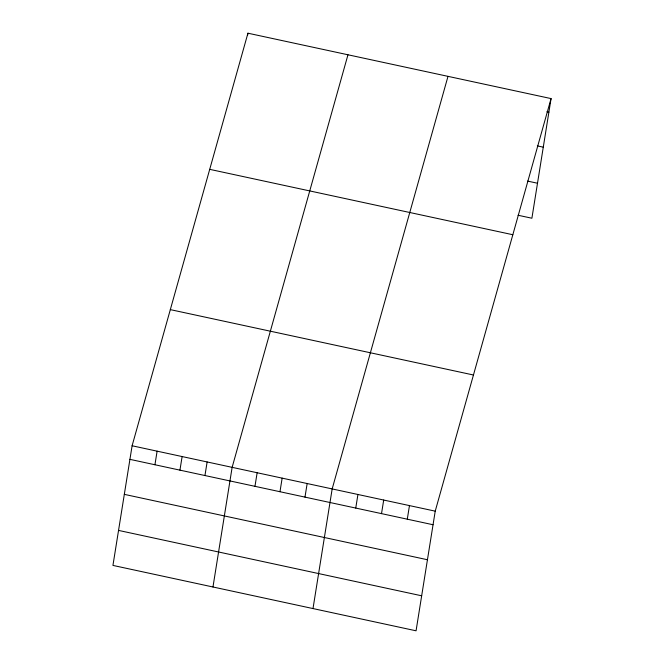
<?xml version="1.0" encoding="UTF-8"?>
<svg xmlns="http://www.w3.org/2000/svg" width="664" height="664" viewBox="0 0 664 664"><rect width="100%" height="100%" fill="white"/><g stroke="black" fill="none" stroke-linecap="round" stroke-linejoin="round"><path stroke-width="1" d="M132.103 445.768L112.938 565.413L416.062 630.8L435.227 511.156L551.062 98.587L247.938 33.2L132.103 445.768L435.227 511.156M154.936 464.75L157.111 451.163M247.622 35.142L247.938 33.2M179.944 470.145L182.119 456.558M204.952 475.54L207.126 461.953M212.97 586.993L232.134 467.34L347.969 54.78M254.968 486.33L257.142 472.735M279.976 491.725L282.15 478.13M304.983 497.12L307.158 483.525M313.001 608.573L332.166 488.92L448.001 76.352M355.755 508.068L357.929 494.481M381.518 513.629L383.701 500.034M407.289 519.182L409.464 505.594M551.062 98.587L531.897 218.232L518.028 215.244M546.904 111.751L548.887 112.174M537.334 145.889L543.285 147.176M527.598 181.098L537.508 183.231M209.708 169.345L512.84 234.732M170.324 309.623L473.457 375.002M129.928 459.355L433.052 524.743M124.317 494.356L427.45 559.744M118.541 530.411L421.673 595.799"/></g></svg>
